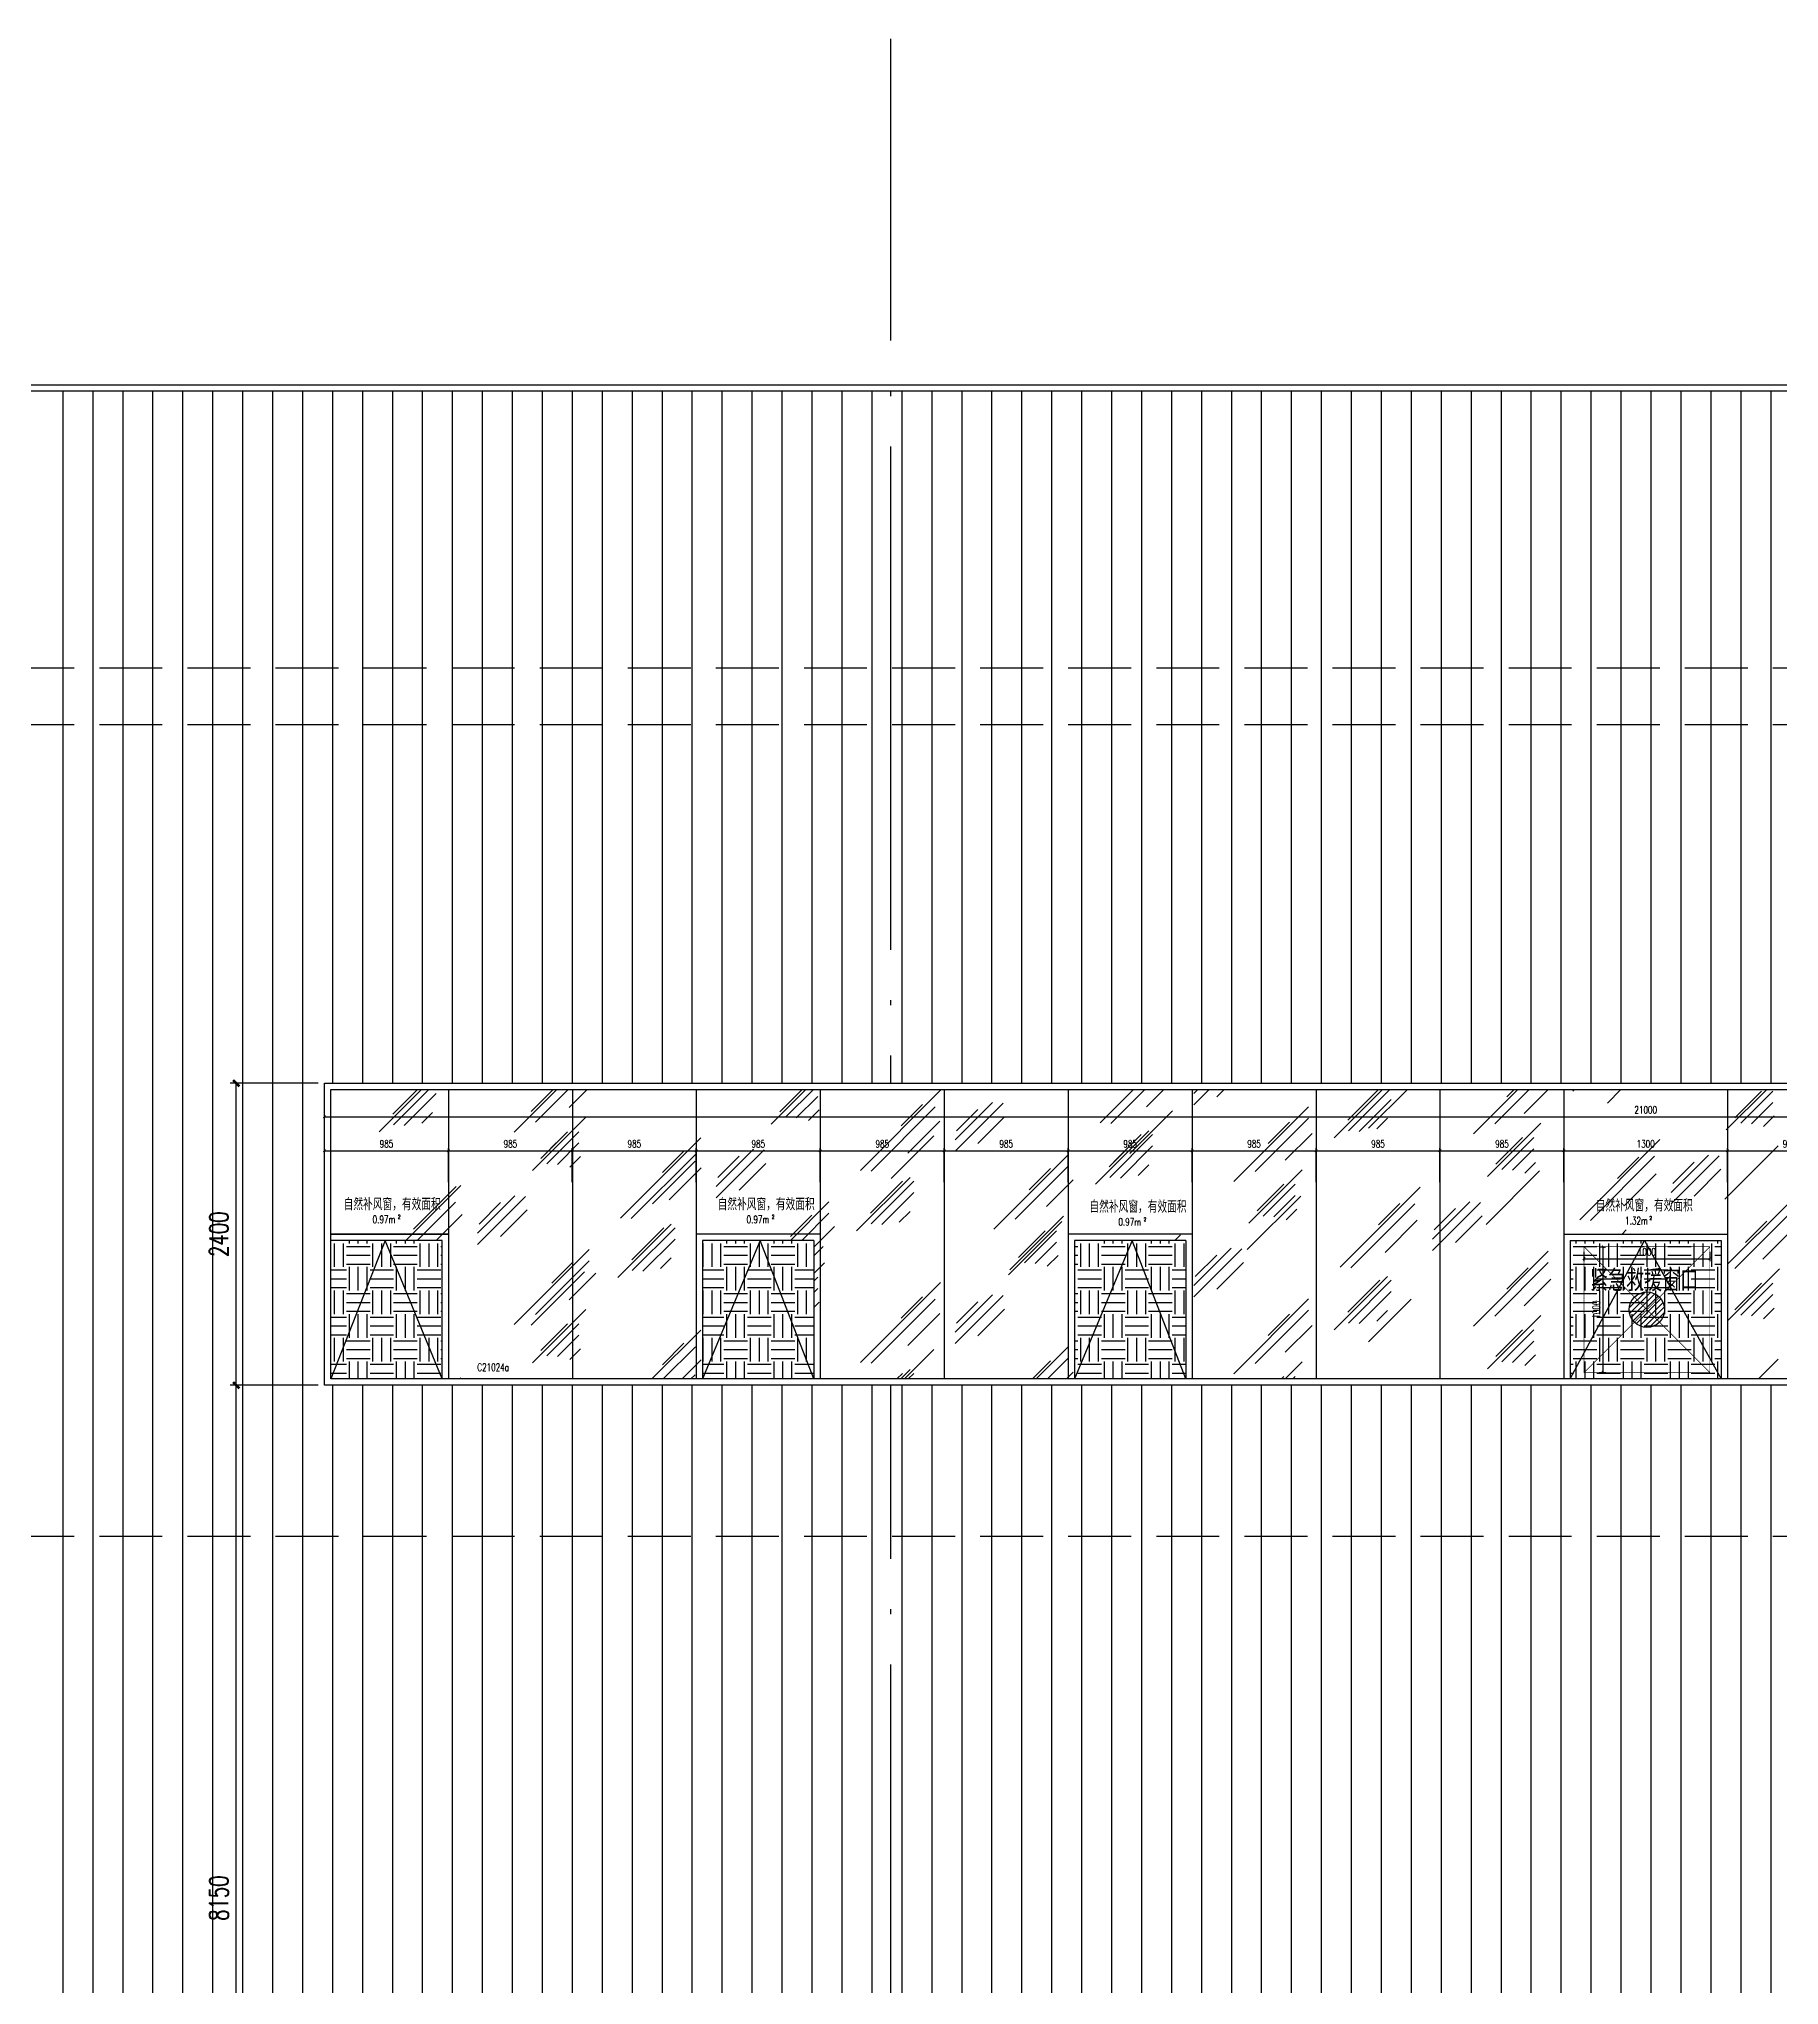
# Model space of a CAD drawing. Extents: x -4210259 to 293730, y -7499 to 868879.
# Drawn here: x -158069 to -144240, y 523021 to 538485 of the extents above; entities that cross this region are included whole.
import ezdxf

# ---------------------------------------------------------------- set-up
doc = ezdxf.new("R2010")
doc.units = 0
doc.header["$LTSCALE"] = 1000
doc.header["$MEASUREMENT"] = 0
for name, pattern in [('__DASH', [0.35, 0.25, -0.1]), ('DASH', [0.35, 0.25, -0.1]), ('DOTE', [2.42, 2, -0.2, 0.02, -0.2])]:
    doc.linetypes.add(name, pattern=pattern)
doc.layers.get('Defpoints').update_dxf_attribs({"color": 210})
for name, color, linetype in [('A-AXIS-DOTE', 14, 'DOTE'), ('A-AXIS-DP', 126, 'Continuous'), ('A-HATCH-2', 251, 'Continuous'), ('A-LIN-V', 9, 'Continuous'), ('A-WINDOW', 140, 'Continuous'), ('A-云线', 50, 'Continuous'), ('A-门窗表显示尺寸', 160, 'Continuous'), ('SPACE_HATCH', 8, 'Continuous'), ('参考线', 8, 'Continuous')]:
    doc.layers.add(name, color=color, linetype=linetype)
doc.layers.add('A-WALL-HATCH', color=8, linetype='Continuous', lineweight=13)
doc.layers.add('A-加建区域', color=47, linetype='Continuous', plot=False)
doc.styles.add('_TCH_DIM_T3', font='SIMPLEX', dxfattribs={"width": 0.705882, "bigfont": 'GBCBIG'})
doc.styles.add('_TCH_SPACE', font='SIMPLEX', dxfattribs={"height": 5, "bigfont": 'GBCBIG'})
doc.styles.add('A-DIM_T3', font='SIMPLEX', dxfattribs={"width": 0.705882, "bigfont": 'GBCBIG'})
doc.styles.add('A-STANDARD', font='SIMPLEX', dxfattribs={"bigfont": 'GBCBIG'})
doc.styles.add('STYLE1', font='')
doc.styles.get('STYLE1').set_extended_font_data('SimSun')
doc.dimstyles.new('_TCH_ARCH&&20', dxfattribs={"dimtxt": 59.5, "dimasz": 20, "dimexe": 20, "dimexo": 20, "dimgap": 25.25, "dimtad": 1, "dimdec": 0, "dimzin": 0, "dimdsep": 46, "dimtxsty": '_TCH_DIM_T3', "dimblk": 'ARCHTICK', "dimcen": 0.09, "dimclrt": 7, "dimazin": 2, "dimtfac": 1, "dimtdec": 0, "dimtix": 1, "dimtmove": 2, "dimatfit": 3, "dimfxl": 0, "dimtolj": 1, "dimtzin": 0, "dimarcsym": 0})
doc.dimstyles.new('_TCH_ARCH&&50', dxfattribs={"dimtxt": 148.75, "dimasz": 50, "dimexe": 50, "dimexo": 50, "dimgap": 63.125, "dimtad": 1, "dimdec": 0, "dimzin": 0, "dimdsep": 46, "dimtxsty": '_TCH_DIM_T3', "dimblk": 'ARCHTICK', "dimcen": 0.09, "dimclrt": 7, "dimazin": 2, "dimtfac": 1, "dimtdec": 0, "dimtix": 1, "dimtmove": 2, "dimatfit": 3, "dimfxl": 0, "dimtolj": 1, "dimtzin": 0, "dimarcsym": 0})
doc.dimstyles.new('A-DIM&&20', dxfattribs={"dimtxt": 59.5, "dimasz": 20, "dimexe": 20, "dimexo": 20, "dimgap": 25.25, "dimtad": 1, "dimdec": 0, "dimzin": 0, "dimdsep": 46, "dimtxsty": 'A-DIM_T3', "dimblk": 'ARCHTICK', "dimcen": 0.09, "dimclrt": 7, "dimazin": 2, "dimtfac": 1, "dimtdec": 0, "dimtix": 1, "dimtmove": 2, "dimatfit": 3, "dimfxl": 0, "dimtolj": 1, "dimtzin": 0, "dimarcsym": 0})
pattern_1 = [(0, (0, 0), (187.5, 187.5), [187.5, -187.5]), (0, (0, 70.31), (187.5, 187.5), [187.5, -187.5]), (0, (0, 140.62), (187.5, 187.5), [187.5, -187.5]), (90, (23.44, 164.06), (-187.5, 187.5), [187.5, -187.5]), (90, (93.75, 164.06), (-187.5, 187.5), [187.5, -187.5]), (90, (164.06, 164.06), (-187.5, 187.5), [187.5, -187.5])]

# ---------------------------------------------------------------- blocks, each defined once
blk = doc.blocks.new('_ArchTick')
at = {"color": 0, "linetype": 'ByBlock', "const_width": 0.4}
blk.add_lwpolyline([(-0.5, -0.5), (0.5, 0.5)], dxfattribs=at)
blk = doc.blocks.new('*D1507')
at = {"layer": 'A-加建区域', "color": 0, "lineweight": -2}
for p, q in [((-213333, 538419), (-213333, 538345)), ((-213333, 538365), (-212333, 538365)), ((-212333, 538419), (-212333, 538345))]:
    blk.add_line(p, q, dxfattribs=at)
at = {"layer": 'Defpoints', "color": 0}
for p in [(-213333, 538439), (-212333, 538439), (-212333, 538365)]:
    blk.add_point(p, dxfattribs=at)
at = {"layer": 'A-加建区域', "color": 0, "lineweight": -2, "xscale": 20, "yscale": 20, "zscale": 20, "rotation": 180}
blk.add_blockref('_ArchTick', (-213333, 538365), dxfattribs=at)
at = {"layer": 'A-加建区域', "color": 0, "lineweight": -2, "xscale": 20, "yscale": 20, "zscale": 20}
blk.add_blockref('_ArchTick', (-212333, 538365), dxfattribs=at)
at = {"layer": 'A-加建区域', "color": 7, "insert": (-212833, 538420), "char_height": 59.5, "attachment_point": 5, "style": '_TCH_DIM_T3'}
blk.add_mtext('\\A1;1000', dxfattribs=at)
blk = doc.blocks.new('*D1508')
at = {"layer": 'A-加建区域', "color": 0, "lineweight": -2}
for p, q in [((-213211, 538460), (-213160, 538460)), ((-213180, 537460), (-213180, 538460)), ((-213211, 537460), (-213160, 537460))]:
    blk.add_line(p, q, dxfattribs=at)
at = {"layer": 'Defpoints', "color": 0}
for p in [(-213231, 538460), (-213180, 538460), (-213231, 537460)]:
    blk.add_point(p, dxfattribs=at)
at = {"layer": 'A-加建区域', "color": 0, "lineweight": -2, "xscale": 20, "yscale": 20, "zscale": 20}
for p, rotation in [((-213180, 538460), 90), ((-213180, 537460), 270)]:
    blk.add_blockref('_ArchTick', p, dxfattribs=dict(at, rotation=rotation))
at = {"layer": 'A-加建区域', "color": 7, "insert": (-213235, 537960), "char_height": 59.5, "attachment_point": 5, "rotation": 90, "style": '_TCH_DIM_T3'}
blk.add_mtext('\\A1;1000', dxfattribs=at)
blk = doc.blocks.new('*D1482')
at = {"layer": 'A-门窗表显示尺寸', "color": 0, "lineweight": -2}
for p, q in [((88599, 519123), (88599, 519390)), ((88599, 519370), (109599, 519370)), ((109599, 519123), (109599, 519390))]:
    blk.add_line(p, q, dxfattribs=at)
at = {"layer": 'Defpoints', "color": 0}
for p in [(109599, 519370), (88599, 519103), (109599, 519103)]:
    blk.add_point(p, dxfattribs=at)
at = {"layer": 'A-门窗表显示尺寸', "color": 0, "lineweight": -2, "xscale": 20, "yscale": 20, "zscale": 20, "rotation": 180}
blk.add_blockref('_ArchTick', (88599, 519370), dxfattribs=at)
at = {"layer": 'A-门窗表显示尺寸', "color": 0, "lineweight": -2, "xscale": 20, "yscale": 20, "zscale": 20}
blk.add_blockref('_ArchTick', (109599, 519370), dxfattribs=at)
at = {"layer": 'A-门窗表显示尺寸', "color": 7, "insert": (99099, 519425), "char_height": 59.5, "attachment_point": 5, "style": 'A-DIM_T3'}
blk.add_mtext('\\A1;21000', dxfattribs=at)
blk = doc.blocks.new('*D1493')
at = {"layer": 'A-门窗表显示尺寸', "color": 0, "lineweight": -2}
for p, q in [((99749, 518850), (99749, 519120)), ((99749, 519100), (100734, 519100)), ((100734, 518850), (100734, 519120))]:
    blk.add_line(p, q, dxfattribs=at)
at = {"layer": 'Defpoints', "color": 0}
for p in [(100734, 519100), (99749, 518830), (100734, 518830)]:
    blk.add_point(p, dxfattribs=at)
at = {"layer": 'A-门窗表显示尺寸', "color": 0, "lineweight": -2, "xscale": 20, "yscale": 20, "zscale": 20, "rotation": 180}
blk.add_blockref('_ArchTick', (99749, 519100), dxfattribs=at)
at = {"layer": 'A-门窗表显示尺寸', "color": 0, "lineweight": -2, "xscale": 20, "yscale": 20, "zscale": 20}
blk.add_blockref('_ArchTick', (100734, 519100), dxfattribs=at)
at = {"layer": 'A-门窗表显示尺寸', "color": 7, "insert": (100242, 519155), "char_height": 59.5, "attachment_point": 5, "style": 'A-DIM_T3'}
blk.add_mtext('\\A1;985', dxfattribs=at)
blk = doc.blocks.new('*D1494')
at = {"layer": 'A-门窗表显示尺寸', "color": 0, "lineweight": -2}
for p, q in [((98449, 518850), (98449, 519120)), ((98449, 519100), (99749, 519100)), ((99749, 518850), (99749, 519120))]:
    blk.add_line(p, q, dxfattribs=at)
at = {"layer": 'Defpoints', "color": 0}
for p in [(99749, 519100), (98449, 518830), (99749, 518830)]:
    blk.add_point(p, dxfattribs=at)
at = {"layer": 'A-门窗表显示尺寸', "color": 0, "lineweight": -2, "xscale": 20, "yscale": 20, "zscale": 20, "rotation": 180}
blk.add_blockref('_ArchTick', (98449, 519100), dxfattribs=at)
at = {"layer": 'A-门窗表显示尺寸', "color": 0, "lineweight": -2, "xscale": 20, "yscale": 20, "zscale": 20}
blk.add_blockref('_ArchTick', (99749, 519100), dxfattribs=at)
at = {"layer": 'A-门窗表显示尺寸', "color": 7, "insert": (99099, 519155), "char_height": 59.5, "attachment_point": 5, "style": 'A-DIM_T3'}
blk.add_mtext('\\A1;1300', dxfattribs=at)
blk = doc.blocks.new('*D1495')
at = {"layer": 'A-门窗表显示尺寸', "color": 0, "lineweight": -2}
for p, q in [((97464, 518850), (97464, 519120)), ((97464, 519100), (98449, 519100)), ((98449, 518850), (98449, 519120))]:
    blk.add_line(p, q, dxfattribs=at)
at = {"layer": 'Defpoints', "color": 0}
for p in [(98449, 519100), (97464, 518830), (98449, 518830)]:
    blk.add_point(p, dxfattribs=at)
at = {"layer": 'A-门窗表显示尺寸', "color": 0, "lineweight": -2, "xscale": 20, "yscale": 20, "zscale": 20, "rotation": 180}
blk.add_blockref('_ArchTick', (97464, 519100), dxfattribs=at)
at = {"layer": 'A-门窗表显示尺寸', "color": 0, "lineweight": -2, "xscale": 20, "yscale": 20, "zscale": 20}
blk.add_blockref('_ArchTick', (98449, 519100), dxfattribs=at)
at = {"layer": 'A-门窗表显示尺寸', "color": 7, "insert": (97957, 519155), "char_height": 59.5, "attachment_point": 5, "style": 'A-DIM_T3'}
blk.add_mtext('\\A1;985', dxfattribs=at)
blk = doc.blocks.new('*D1496')
at = {"layer": 'A-门窗表显示尺寸', "color": 0, "lineweight": -2}
for p, q in [((96479, 518850), (96479, 519120)), ((96479, 519100), (97464, 519100)), ((97464, 518850), (97464, 519120))]:
    blk.add_line(p, q, dxfattribs=at)
at = {"layer": 'Defpoints', "color": 0}
for p in [(97464, 519100), (96479, 518830), (97464, 518830)]:
    blk.add_point(p, dxfattribs=at)
at = {"layer": 'A-门窗表显示尺寸', "color": 0, "lineweight": -2, "xscale": 20, "yscale": 20, "zscale": 20, "rotation": 180}
blk.add_blockref('_ArchTick', (96479, 519100), dxfattribs=at)
at = {"layer": 'A-门窗表显示尺寸', "color": 0, "lineweight": -2, "xscale": 20, "yscale": 20, "zscale": 20}
blk.add_blockref('_ArchTick', (97464, 519100), dxfattribs=at)
at = {"layer": 'A-门窗表显示尺寸', "color": 7, "insert": (96972, 519155), "char_height": 59.5, "attachment_point": 5, "style": 'A-DIM_T3'}
blk.add_mtext('\\A1;985', dxfattribs=at)
blk = doc.blocks.new('*D1497')
at = {"layer": 'A-门窗表显示尺寸', "color": 0, "lineweight": -2}
for p, q in [((95494, 518850), (95494, 519120)), ((95494, 519100), (96479, 519100)), ((96479, 518850), (96479, 519120))]:
    blk.add_line(p, q, dxfattribs=at)
at = {"layer": 'Defpoints', "color": 0}
for p in [(96479, 519100), (95494, 518830), (96479, 518830)]:
    blk.add_point(p, dxfattribs=at)
at = {"layer": 'A-门窗表显示尺寸', "color": 0, "lineweight": -2, "xscale": 20, "yscale": 20, "zscale": 20, "rotation": 180}
blk.add_blockref('_ArchTick', (95494, 519100), dxfattribs=at)
at = {"layer": 'A-门窗表显示尺寸', "color": 0, "lineweight": -2, "xscale": 20, "yscale": 20, "zscale": 20}
blk.add_blockref('_ArchTick', (96479, 519100), dxfattribs=at)
at = {"layer": 'A-门窗表显示尺寸', "color": 7, "insert": (95987, 519155), "char_height": 59.5, "attachment_point": 5, "style": 'A-DIM_T3'}
blk.add_mtext('\\A1;985', dxfattribs=at)
blk = doc.blocks.new('*D1498')
at = {"layer": 'A-门窗表显示尺寸', "color": 0, "lineweight": -2}
for p, q in [((94509, 518850), (94509, 519120)), ((94509, 519100), (95494, 519100)), ((95494, 518850), (95494, 519120))]:
    blk.add_line(p, q, dxfattribs=at)
at = {"layer": 'Defpoints', "color": 0}
for p in [(95494, 519100), (94509, 518830), (95494, 518830)]:
    blk.add_point(p, dxfattribs=at)
at = {"layer": 'A-门窗表显示尺寸', "color": 0, "lineweight": -2, "xscale": 20, "yscale": 20, "zscale": 20, "rotation": 180}
blk.add_blockref('_ArchTick', (94509, 519100), dxfattribs=at)
at = {"layer": 'A-门窗表显示尺寸', "color": 0, "lineweight": -2, "xscale": 20, "yscale": 20, "zscale": 20}
blk.add_blockref('_ArchTick', (95494, 519100), dxfattribs=at)
at = {"layer": 'A-门窗表显示尺寸', "color": 7, "insert": (95002, 519155), "char_height": 59.5, "attachment_point": 5, "style": 'A-DIM_T3'}
blk.add_mtext('\\A1;985', dxfattribs=at)
blk = doc.blocks.new('*D1499')
at = {"layer": 'A-门窗表显示尺寸', "color": 0, "lineweight": -2}
for p, q in [((93524, 518850), (93524, 519120)), ((93524, 519100), (94509, 519100)), ((94509, 518850), (94509, 519120))]:
    blk.add_line(p, q, dxfattribs=at)
at = {"layer": 'Defpoints', "color": 0}
for p in [(94509, 519100), (93524, 518830), (94509, 518830)]:
    blk.add_point(p, dxfattribs=at)
at = {"layer": 'A-门窗表显示尺寸', "color": 0, "lineweight": -2, "xscale": 20, "yscale": 20, "zscale": 20, "rotation": 180}
blk.add_blockref('_ArchTick', (93524, 519100), dxfattribs=at)
at = {"layer": 'A-门窗表显示尺寸', "color": 0, "lineweight": -2, "xscale": 20, "yscale": 20, "zscale": 20}
blk.add_blockref('_ArchTick', (94509, 519100), dxfattribs=at)
at = {"layer": 'A-门窗表显示尺寸', "color": 7, "insert": (94017, 519155), "char_height": 59.5, "attachment_point": 5, "style": 'A-DIM_T3'}
blk.add_mtext('\\A1;985', dxfattribs=at)
blk = doc.blocks.new('*D1500')
at = {"layer": 'A-门窗表显示尺寸', "color": 0, "lineweight": -2}
for p, q in [((92539, 518850), (92539, 519120)), ((92539, 519100), (93524, 519100)), ((93524, 518850), (93524, 519120))]:
    blk.add_line(p, q, dxfattribs=at)
at = {"layer": 'Defpoints', "color": 0}
for p in [(93524, 519100), (92539, 518830), (93524, 518830)]:
    blk.add_point(p, dxfattribs=at)
at = {"layer": 'A-门窗表显示尺寸', "color": 0, "lineweight": -2, "xscale": 20, "yscale": 20, "zscale": 20, "rotation": 180}
blk.add_blockref('_ArchTick', (92539, 519100), dxfattribs=at)
at = {"layer": 'A-门窗表显示尺寸', "color": 0, "lineweight": -2, "xscale": 20, "yscale": 20, "zscale": 20}
blk.add_blockref('_ArchTick', (93524, 519100), dxfattribs=at)
at = {"layer": 'A-门窗表显示尺寸', "color": 7, "insert": (93032, 519155), "char_height": 59.5, "attachment_point": 5, "style": 'A-DIM_T3'}
blk.add_mtext('\\A1;985', dxfattribs=at)
blk = doc.blocks.new('*D1501')
at = {"layer": 'A-门窗表显示尺寸', "color": 0, "lineweight": -2}
for p, q in [((91554, 518850), (91554, 519120)), ((91554, 519100), (92539, 519100)), ((92539, 518850), (92539, 519120))]:
    blk.add_line(p, q, dxfattribs=at)
at = {"layer": 'Defpoints', "color": 0}
for p in [(92539, 519100), (91554, 518830), (92539, 518830)]:
    blk.add_point(p, dxfattribs=at)
at = {"layer": 'A-门窗表显示尺寸', "color": 0, "lineweight": -2, "xscale": 20, "yscale": 20, "zscale": 20, "rotation": 180}
blk.add_blockref('_ArchTick', (91554, 519100), dxfattribs=at)
at = {"layer": 'A-门窗表显示尺寸', "color": 0, "lineweight": -2, "xscale": 20, "yscale": 20, "zscale": 20}
blk.add_blockref('_ArchTick', (92539, 519100), dxfattribs=at)
at = {"layer": 'A-门窗表显示尺寸', "color": 7, "insert": (92047, 519155), "char_height": 59.5, "attachment_point": 5, "style": 'A-DIM_T3'}
blk.add_mtext('\\A1;985', dxfattribs=at)
blk = doc.blocks.new('*D1502')
at = {"layer": 'A-门窗表显示尺寸', "color": 0, "lineweight": -2}
for p, q in [((90569, 518850), (90569, 519120)), ((90569, 519100), (91554, 519100)), ((91554, 518850), (91554, 519120))]:
    blk.add_line(p, q, dxfattribs=at)
at = {"layer": 'Defpoints', "color": 0}
for p in [(91554, 519100), (90569, 518830), (91554, 518830)]:
    blk.add_point(p, dxfattribs=at)
at = {"layer": 'A-门窗表显示尺寸', "color": 0, "lineweight": -2, "xscale": 20, "yscale": 20, "zscale": 20, "rotation": 180}
blk.add_blockref('_ArchTick', (90569, 519100), dxfattribs=at)
at = {"layer": 'A-门窗表显示尺寸', "color": 0, "lineweight": -2, "xscale": 20, "yscale": 20, "zscale": 20}
blk.add_blockref('_ArchTick', (91554, 519100), dxfattribs=at)
at = {"layer": 'A-门窗表显示尺寸', "color": 7, "insert": (91062, 519155), "char_height": 59.5, "attachment_point": 5, "style": 'A-DIM_T3'}
blk.add_mtext('\\A1;985', dxfattribs=at)
blk = doc.blocks.new('*D1503')
at = {"layer": 'A-门窗表显示尺寸', "color": 0, "lineweight": -2}
for p, q in [((89584, 518850), (89584, 519120)), ((89584, 519100), (90569, 519100)), ((90569, 518850), (90569, 519120))]:
    blk.add_line(p, q, dxfattribs=at)
at = {"layer": 'Defpoints', "color": 0}
for p in [(90569, 519100), (89584, 518830), (90569, 518830)]:
    blk.add_point(p, dxfattribs=at)
at = {"layer": 'A-门窗表显示尺寸', "color": 0, "lineweight": -2, "xscale": 20, "yscale": 20, "zscale": 20, "rotation": 180}
blk.add_blockref('_ArchTick', (89584, 519100), dxfattribs=at)
at = {"layer": 'A-门窗表显示尺寸', "color": 0, "lineweight": -2, "xscale": 20, "yscale": 20, "zscale": 20}
blk.add_blockref('_ArchTick', (90569, 519100), dxfattribs=at)
at = {"layer": 'A-门窗表显示尺寸', "color": 7, "insert": (90077, 519155), "char_height": 59.5, "attachment_point": 5, "style": 'A-DIM_T3'}
blk.add_mtext('\\A1;985', dxfattribs=at)
blk = doc.blocks.new('*D1504')
at = {"layer": 'A-门窗表显示尺寸', "color": 0, "lineweight": -2}
for p, q in [((88599, 518850), (88599, 519120)), ((88599, 519100), (89584, 519100)), ((89584, 518850), (89584, 519120))]:
    blk.add_line(p, q, dxfattribs=at)
at = {"layer": 'Defpoints', "color": 0}
for p in [(89584, 519100), (88599, 518830), (89584, 518830)]:
    blk.add_point(p, dxfattribs=at)
at = {"layer": 'A-门窗表显示尺寸', "color": 0, "lineweight": -2, "xscale": 20, "yscale": 20, "zscale": 20, "rotation": 180}
blk.add_blockref('_ArchTick', (88599, 519100), dxfattribs=at)
at = {"layer": 'A-门窗表显示尺寸', "color": 0, "lineweight": -2, "xscale": 20, "yscale": 20, "zscale": 20}
blk.add_blockref('_ArchTick', (89584, 519100), dxfattribs=at)
at = {"layer": 'A-门窗表显示尺寸', "color": 7, "insert": (89092, 519155), "char_height": 59.5, "attachment_point": 5, "style": 'A-DIM_T3'}
blk.add_mtext('\\A1;985', dxfattribs=at)
blk = doc.blocks.new('*D162')
at = {"layer": 'A-AXIS-DP', "color": 0, "lineweight": -2}
for p, q in [((-155849, 527787), (-156550, 527787)), ((-156500, 519637), (-156500, 527787)), ((-155849, 519637), (-156550, 519637))]:
    blk.add_line(p, q, dxfattribs=at)
at = {"layer": 'Defpoints', "color": 0}
for p in [(-156500, 527787), (-155799, 527787), (-155799, 519637)]:
    blk.add_point(p, dxfattribs=at)
at = {"layer": 'A-AXIS-DP', "color": 0, "lineweight": -2, "xscale": 50, "yscale": 50, "zscale": 50}
for p, rotation in [((-156500, 527787), 90), ((-156500, 519637), 270)]:
    blk.add_blockref('_ArchTick', p, dxfattribs=dict(at, rotation=rotation))
at = {"layer": 'A-AXIS-DP', "color": 7, "insert": (-156638, 523712), "char_height": 148.8, "attachment_point": 5, "rotation": 90, "style": '_TCH_DIM_T3'}
blk.add_mtext('\\A1;8150', dxfattribs=at)
blk = doc.blocks.new('*D163')
at = {"layer": 'A-AXIS-DP', "color": 0, "lineweight": -2}
for p, q in [((-155849, 530187), (-156550, 530187)), ((-156500, 527787), (-156500, 530187)), ((-155849, 527787), (-156550, 527787))]:
    blk.add_line(p, q, dxfattribs=at)
at = {"layer": 'Defpoints', "color": 0}
for p in [(-156500, 530187), (-155799, 530187), (-155799, 527787)]:
    blk.add_point(p, dxfattribs=at)
at = {"layer": 'A-AXIS-DP', "color": 0, "lineweight": -2, "xscale": 50, "yscale": 50, "zscale": 50}
for p, rotation in [((-156500, 530187), 90), ((-156500, 527787), 270)]:
    blk.add_blockref('_ArchTick', p, dxfattribs=dict(at, rotation=rotation))
at = {"layer": 'A-AXIS-DP', "color": 7, "insert": (-156638, 528987), "char_height": 148.8, "attachment_point": 5, "rotation": 90, "style": '_TCH_DIM_T3'}
blk.add_mtext('\\A1;2400', dxfattribs=at)
blk = doc.blocks.new('w432432')
at = {"layer": 'A-加建区域'}
h = blk.add_hatch(dxfattribs=at)
h.set_pattern_fill('ANSI31', color=256, scale=20)
h.set_pattern_definition([(45, (-1625650.35, -1064386.833), (-22.4506403, 22.4506403), [])])
edge = h.paths.add_edge_path()
edge.add_arc((-212832.6, 537960), 140.7, 0, 360)
at = {"layer": 'A-加建区域', "linetype": 'DASH', "const_width": 5}
blk.add_lwpolyline([(-213332.6, 538460), (-212332.6, 538460), (-212332.6, 537460), (-213332.6, 537460)], close=True, dxfattribs=at)
for points in [[(-213332.6, 538460), (-212332.6, 537460)], [(-212332.6, 538460), (-213332.6, 537460)]]:
    blk.add_lwpolyline(points, dxfattribs=at)
at = {"layer": 'A-加建区域', "ltscale": 0.5}
blk.add_circle((-212832.6, 537960), 140.7, dxfattribs=at)
at = {"layer": 'A-加建区域', "linetype": 'Continuous', "style": 'STYLE1', "width": 0.7}
blk.add_text('紧急救援窗口', height=150, dxfattribs=at).set_placement((-213284.3, 538123))
at = {"layer": 'A-加建区域'}
for p1, p2, distance, picture, middle in [((-213231.4, 537460), (-213231.4, 538460), -51.4, '*D1508', (-213235, 537960)), ((-213332.6, 538438.7), (-212332.6, 538438.7), -73.3, '*D1507', (-212832.6, 538420.4))]:
    dim = blk.add_aligned_dim(p1=p1, p2=p2, distance=distance, dimstyle='_TCH_ARCH&&20', dxfattribs=at)
    dim.commit()
    dim.dimension.update_dxf_attribs({"geometry": picture, "text_midpoint": middle})
blk = doc.blocks.new('ry56')
blk.add_wipeout([(88599.3, 517237.5), (109599.3, 517237.5), (109599.3, 519637.5), (88599.3, 519637.5)]).dxf.layer = '参考线'
at = {"layer": 'A-WALL-HATCH'}
h = blk.add_hatch(dxfattribs=at)
h.set_pattern_fill('玻璃2', color=256, scale=100, angle=180)
h.set_pattern_definition([(225, (298528.7, -10610), (-2e-13, -1527.3506), [600, -360, 600, -360, 240, -523.2816]), (225, (298558.7, -10640), (-2e-13, -1527.3506), [480, -600, 360, -360, 420, -463.2816]), (225, (298558.7, -10730), (-2e-13, -1527.3506), [360, -720, 240, -360, 540, -463.2816]), (225, (298468.7, -10640), (-2e-13, -1527.3506), [360, -720, 300, -1303.2815]), (225, (298378.7, -10730), (-2e-13, -1527.3506), [180, -900, 120, -1483.2815]), (225, (298528.7, -10880), (-2e-13, -1527.3506), [120, -900, 120, -480, 300, -763.2816]), (225, (297988.7, -10790), (-2e-13, -1527.3506), [600, -900, 720, -475.2816]), (225, (297988.7, -10700), (-2e-13, -1527.3506), [840, -600, 900, -355.2816]), (225, (297838.7, -10820), (2e-13, 1697.0563), [600, -840, 480, -763.2816]), (225, (297928.7, -11000), (-2e-13, -1527.3506), [300, -1200, 360, -823.2816]), (225, (297748.7, -10910), (-2e-13, -1527.3506), [240, -1200, 240, -1003.2815])])
h.paths.add_polyline_path([(88899.3, 518387.5), (89534.3, 518387.5), (89534.3, 517287.5), (91604.3, 517287.5), (91604.3, 518387.5), (92489.3, 518387.5), (92489.3, 517287.5), (94559.3, 517287.5), (94559.3, 518387.5), (95444.3, 518387.5), (95444.3, 517287.5), (98449.3, 517287.5), (98449.3, 518437.5), (99749.3, 518437.5), (99749.3, 517287.5), (102754.3, 517287.5), (102754.3, 518387.5), (103639.3, 518387.5), (103639.3, 517287.5), (105709.3, 517287.5), (105709.3, 518387.5), (106594.3, 518387.5), (106594.3, 517287.5), (108614.3, 517287.5), (108614.3, 518437.5), (109599.3, 518437.5), (109599.3, 519587.5), (88899.3, 519587.5)])
at = {"layer": 'SPACE_HATCH'}
h = blk.add_hatch(dxfattribs=at)
h.set_pattern_fill('土壤', color=256, scale=50, style=0)
h.set_pattern_definition(pattern_1)
h.paths.add_polyline_path([(88649.3, 518387.5), (89534.3, 518387.5), (89534.3, 517287.5), (88649.3, 517287.5)])
h = blk.add_hatch(dxfattribs=at)
h.set_pattern_fill('土壤', color=256, scale=50, style=0)
h.set_pattern_definition(pattern_1)
h.paths.add_polyline_path([(91604.3, 518387.5), (92489.3, 518387.5), (92489.3, 517287.5), (91604.3, 517287.5)])
h = blk.add_hatch(dxfattribs=at)
h.set_pattern_fill('土壤', color=256, scale=50, style=0)
h.set_pattern_definition(pattern_1)
h.paths.add_polyline_path([(94559.3, 518387.5), (95444.3, 518387.5), (95444.3, 517287.5), (94559.3, 517287.5)])
h = blk.add_hatch(dxfattribs=at)
h.set_pattern_fill('土壤', color=256, scale=50, style=0)
h.set_pattern_definition(pattern_1)
h.paths.add_polyline_path([(99699.3, 518387.5), (98499.3, 518387.5), (98499.3, 517287.5), (99699.3, 517287.5)])
at = {"layer": 'A-WINDOW'}
for p, q in [((88599.3, 517287.5), (88599.3, 519587.5)), ((89584.3, 519587.5), (89584.3, 517287.5)), ((90569.3, 519587.5), (90569.3, 517287.5)), ((91554.3, 519587.5), (91554.3, 517287.5)), ((92539.3, 519587.5), (92539.3, 517287.5)), ((93524.3, 519587.5), (93524.3, 517287.5)), ((94509.3, 519587.5), (94509.3, 517287.5)), ((95494.3, 519587.5), (95494.3, 517287.5)), ((96479.3, 519587.5), (96479.3, 517287.5)), ((97464.3, 519587.5), (97464.3, 517287.5)), ((98449.3, 519587.5), (98449.3, 517287.5)), ((99749.3, 519587.5), (99749.3, 517287.5)), ((89584.3, 518437.5), (88649.3, 518437.5)), ((88649.3, 518437.5), (89584.3, 518437.5)), ((89534.3, 518387.5), (88649.3, 518387.5)), ((89534.3, 517287.5), (89534.3, 518387.5)), ((92539.3, 518437.5), (91554.3, 518437.5)), ((92489.3, 518387.5), (91604.3, 518387.5)), ((91604.3, 518387.5), (91604.3, 517287.5)), ((92489.3, 518387.5), (92489.3, 517287.5)), ((95494.3, 518437.5), (94509.3, 518437.5)), ((95444.3, 518387.5), (94559.3, 518387.5)), ((94559.3, 518387.5), (94559.3, 517287.5)), ((95444.3, 518387.5), (95444.3, 517287.5)), ((98449.3, 518437.5), (99749.3, 518437.5)), ((98499.3, 518387.5), (98499.3, 517287.5)), ((98499.3, 518387.5), (99699.3, 518387.5)), ((99699.3, 518387.5), (99699.3, 517287.5))]:
    blk.add_line(p, q, dxfattribs=at)
for points in [[(109599.3, 517237.5), (88599.3, 517237.5), (88599.3, 519637.5), (109599.3, 519637.5)], [(109549.3, 517287.5), (88649.3, 517287.5), (88649.3, 519587.5), (109549.3, 519587.5)]]:
    blk.add_lwpolyline(points, close=True, dxfattribs=at)
for points in [[(89534.3, 517287.5), (89081.8, 518387.5), (88649.3, 517287.5)], [(92489.3, 517287.5), (92061.8, 518387.5), (91604.3, 517287.5)], [(95444.3, 517287.5), (95016.8, 518387.5), (94559.3, 517287.5)], [(98499.3, 517287.5), (99088.7, 518387.5), (99699.3, 517287.5)]]:
    blk.add_lwpolyline(points, dxfattribs=at)
at = {"layer": 'A-云线'}
blk.add_blockref('w432432', (311941.3, -20122.5), dxfattribs=at)
at = {"layer": 'A-加建区域', "style": '_TCH_SPACE'}
for p in [(88751.7, 518627.5), (91723.5, 518627.5), (94678.5, 518607.5), (98701.4, 518617.5)]:
    blk.add_text('自然补风窗，有效面积', height=96.45, dxfattribs=at).set_placement(p)
at = {"layer": 'A-加建区域', "style": '_TCH_SPACE', "width": 0.705882}
for s, height, p in [('0.97m', 59.5, (88981.9, 518525.1)), ('2', 29.8, (89181.9, 518560.1)), ('0.97m', 59.5, (91953.8, 518525.1)), ('2', 29.8, (92153.8, 518560.1)), ('0.97m', 59.5, (94908.8, 518505.1)), ('2', 29.8, (95108.8, 518540.1)), ('1.32m', 59.5, (98935.7, 518515.1)), ('2', 29.8, (99127.7, 518550.1))]:
    blk.add_text(s, height=height, dxfattribs=at).set_placement(p)
at = {"layer": 'A-门窗表显示尺寸', "color": 1, "style": 'A-STANDARD', "width": 0.705882}
blk.add_text('C21024a', height=59.5, dxfattribs=at).set_placement((89813.9, 517350))
at = {"layer": 'A-门窗表显示尺寸'}
dim = blk.add_linear_dim(base=(109599.3, 519370), p1=(88599.3, 519102.5), p2=(109599.3, 519102.5), angle=0, dimstyle='A-DIM&&20', dxfattribs=at)
dim.commit()
dim.dimension.update_dxf_attribs({"geometry": '*D1482', "text_midpoint": (99099.3, 519425), "dimtype": 161})
for p1, p2, picture, middle in [((88599.3, 518830), (89584.3, 518830), '*D1504', (89091.8, 519155)), ((89584.3, 518830), (90569.3, 518830), '*D1503', (90076.8, 519155)), ((90569.3, 518830), (91554.3, 518830), '*D1502', (91061.8, 519155)), ((91554.3, 518830), (92539.3, 518830), '*D1501', (92046.8, 519155)), ((92539.3, 518830), (93524.3, 518830), '*D1500', (93031.8, 519155)), ((93524.3, 518830), (94509.3, 518830), '*D1499', (94016.8, 519155)), ((94509.3, 518830), (95494.3, 518830), '*D1498', (95001.8, 519155)), ((95494.3, 518830), (96479.3, 518830), '*D1497', (95986.8, 519155)), ((96479.3, 518830), (97464.3, 518830), '*D1496', (96971.8, 519155)), ((97464.3, 518830), (98449.3, 518830), '*D1495', (97956.8, 519155)), ((98449.3, 518830), (99749.3, 518830), '*D1494', (99099.3, 519155)), ((99749.3, 518830), (100734.3, 518830), '*D1493', (100241.8, 519155))]:
    dim = blk.add_aligned_dim(p1=p1, p2=p2, distance=270, dimstyle='A-DIM&&20', dxfattribs=at)
    dim.commit()
    dim.dimension.update_dxf_attribs({"geometry": picture, "text_midpoint": middle})

msp = doc.modelspace()

# ---------------------------------------------------------------- hatches: boundary and pattern name
at = {"layer": 'A-HATCH-2'}
h = msp.add_hatch(dxfattribs=at)
h.set_pattern_fill('ANSI31', color=256, scale=150, angle=45)
h.set_pattern_definition([(90, (0, 0), (-238.125, 0), [])])
h.paths.add_polyline_path([(-140799.3, 535687.5), (-158099.3, 535687.5), (-158099.3, 525637.5), (-158099.3, 520237.5), (-158099.3, 520037.5), (-158099.3, 517237.5), (-158099.3, 517237.5), (-140799.3, 517237.5)])
h.paths.add_polyline_path([(-143099.3, 519637.5), (-143099.3, 517237.5), (-155799.3, 517237.5), (-155799.3, 519637.5)])
h.paths.add_polyline_path([(-143149.3, 519587.5), (-143149.3, 517287.5), (-155749.3, 517287.5), (-155749.3, 519587.5)], flags=16)
h.paths.add_polyline_path([(-143357.2, 518348.6), (-143357.2, 518526.3), (-143446.4, 518526.3), (-143446.4, 518348.6)], flags=0)
h.paths.add_polyline_path([(-149554.2, 519380.4), (-149344.5, 519380.4), (-149344.5, 519469.6), (-149554.2, 519469.6)], flags=0)
h.paths.add_polyline_path([(-155714.6, 517335.1), (-155460.9, 517335.1), (-155460.9, 517424.4), (-155714.6, 517424.4)], flags=0)

# ---------------------------------------------------------------- linework, layer by layer
at = {"layer": 'A-AXIS-DOTE', "ltscale": 2}
msp.add_line((-151299.3, 511887.5), (-151299.3, 538485.1), dxfattribs=at)
at = {"layer": 'A-AXIS-DOTE', "linetype": '__DASH', "ltscale": 2}
for p, q in [((-252788.4, 535737.5), (-54309.8, 535737.5)), ((-252788.4, 533487.5), (-54309.8, 533487.5)), ((-252788.4, 533037.5), (-54309.8, 533037.5))]:
    msp.add_line(p, q, dxfattribs=at)
at = {"layer": 'A-LIN-V'}
for p, q in [((-246199.3, 535737.5), (-60499.3, 535737.5)), ((-246199.3, 535687.5), (-60499.3, 535687.5))]:
    msp.add_line(p, q, dxfattribs=at)
at = {"layer": 'A-加建区域', "linetype": '__DASH', "ltscale": 2}
msp.add_line((-252788.4, 526587.5), (-54309.8, 526587.5), dxfattribs=at)

# ---------------------------------------------------------------- next in the draw order: block references
at = {"layer": 'A-LIN-V'}
msp.add_blockref('ry56', (-244398.7, 10550), dxfattribs=at)

# ---------------------------------------------------------------- next in the draw order: dimensions: what is measured, and where the dimension line sits
at = {"layer": 'A-AXIS-DP'}
for p1, p2, picture, middle in [((-155799.3, 527787.5), (-155799.3, 530187.5), '*D163', (-156637.5, 528987.5)), ((-155799.3, 519637.5), (-155799.3, 527787.5), '*D162', (-156637.5, 523712.5))]:
    dim = msp.add_aligned_dim(p1=p1, p2=p2, distance=700.7, dimstyle='_TCH_ARCH&&50', dxfattribs=at)
    dim.commit()
    dim.dimension.update_dxf_attribs({"geometry": picture, "text_midpoint": middle})

doc.saveas('drawing.dxf')
